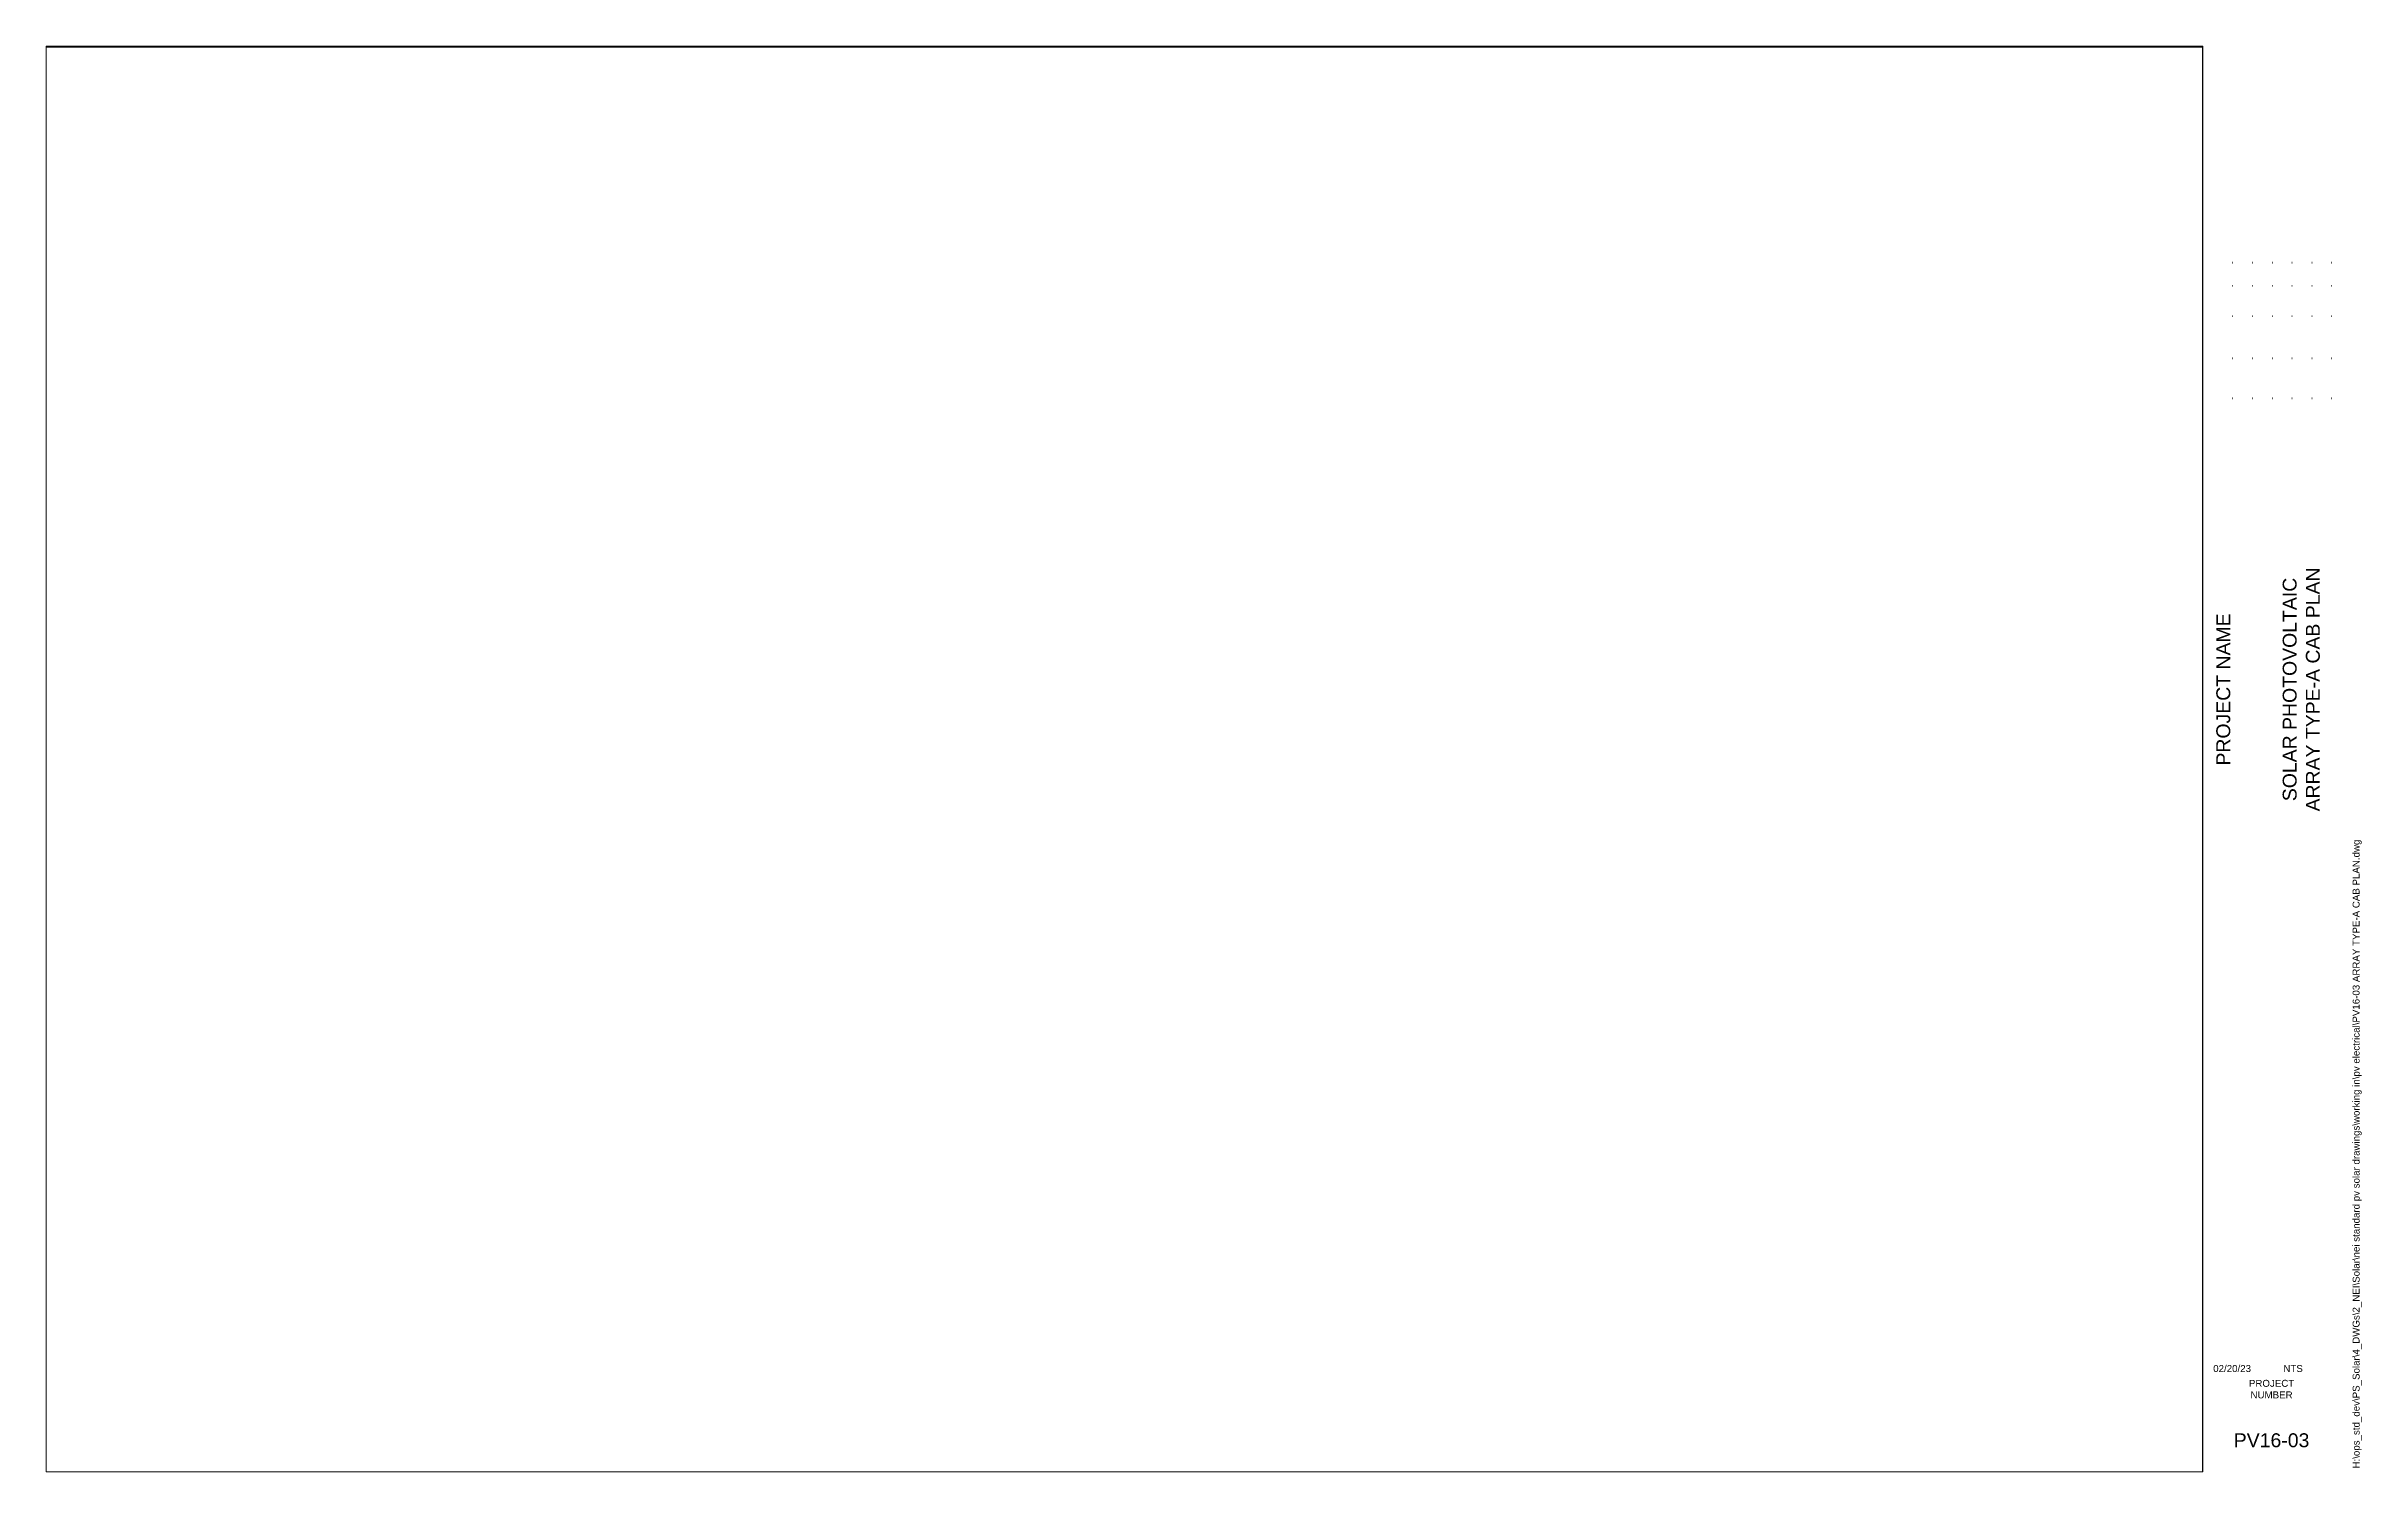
# Paper-space layout 'PV16-03 ARRAY TYPE-A CAB PLAN 22x34' of a CAD drawing. Header units: inches. Extents: x -1.1 to 32.1, y 0 to 20.5.
# The model-space entities are those that its viewports show. They can reach past a viewport. Long polylines and large blocks are cut down to what shows.
import ezdxf
from ezdxf.enums import TextEntityAlignment as Align

# ---------------------------------------------------------------- set-up
doc = ezdxf.new("R2010")
doc.units = ezdxf.units.IN
doc.header["$MEASUREMENT"] = 0
doc.layers.add('G-ANNO-TTBL', color=1, linetype='Continuous')
doc.styles.add('NEI-A', font='arial.ttf')

msp = doc.modelspace()

# ---------------------------------------------------------------- linework, layer by layer
at = {"layer": 'Defpoints', "color": 5}
msp.add_lwpolyline([(0, 20.5), (31, 20.5), (31, 0), (0, 0)], close=True, dxfattribs=at)

psp = doc.layouts.new('PV16-03 ARRAY TYPE-A CAB PLAN 22x34')

# ---------------------------------------------------------------- texts
at = {"insert": (32.018, 0.051), "char_height": 0.1, "width": 11.71546, "attachment_point": 1, "rotation": 90, "style": 'NEI-A'}
psp.add_mtext('H:\\\\ops_std_dev\\\\PS_Solar\\\\4_DWGs\\\\2_NEI\\\\Solar\\\\nei standard pv solar drawings\\\\working in\\\\pv electrical\\\\PV16-03 ARRAY TYPE-A CAB PLAN.dwg', dxfattribs=at)
at = {"layer": 'G-ANNO-TTBL', "style": 'NEI-A'}
for p in [(30.281, 17.374), (30.567, 17.374), (30.853, 17.374), (31.138, 17.374), (31.424, 17.374), (31.71, 17.374)]:
    psp.add_text('-', height=0.08, rotation=90, dxfattribs=at).set_placement(p, align=Align.MIDDLE_LEFT)
for p in [(30.281, 17.06), (30.567, 17.06), (30.853, 17.06), (31.138, 17.06), (31.424, 17.06), (31.71, 17.06), (30.281, 16.624), (30.567, 16.624), (30.853, 16.624), (31.138, 16.624), (31.424, 16.624), (31.71, 16.624), (30.281, 16.017), (30.567, 16.017), (30.853, 16.017), (31.138, 16.017), (31.424, 16.017), (31.71, 16.017), (30.281, 15.442), (30.567, 15.442), (30.853, 15.442), (31.138, 15.442), (31.424, 15.442), (31.71, 15.442)]:
    psp.add_text('-', height=0.08, rotation=90, dxfattribs=at).set_placement(p, align=Align.MIDDLE_CENTER)
at = {"layer": 'G-ANNO-TTBL', "char_height": 0.2, "attachment_point": 5, "rotation": 90, "style": 'NEI-A'}
for s, insert in [('SOLAR PHOTOVOLTAIC\\PARRAY TYPE-A CAB PLAN', (31.281, 11.255)), ('PROJECT NAME', (30.16, 11.255))]:
    psp.add_mtext_dynamic_manual_height_columns(s, width=7.8846, gutter_width=0.5, heights=[0], dxfattribs=dict(at, insert=insert))
at = {"layer": 'G-ANNO-TTBL', "style": 'NEI-A'}
for s, width, insert, char_height, attachment_point in [('02/20/23', 0.85482, (30.014, 1.488), 0.1, 4), ('NTS', 0.85482, (31.023, 1.488), 0.1, 4), ('PROJECT NUMBER', 0.85482, (30.853, 1.192), 0.1, 5), ('PV16-03', 1.7218, (30.853, 0.456), 0.2, 5)]:
    psp.add_mtext_dynamic_manual_height_columns(s, width=width, gutter_width=0.5, heights=[0], dxfattribs=dict(at, insert=insert, char_height=char_height, attachment_point=attachment_point))

# ---------------------------------------------------------------- viewports
at = {"layer": 'Defpoints'}
psp.add_viewport(center=(14.363, 10.255), size=(31, 20.5), view_center_point=(15.505, 10.256), view_height=20.5, dxfattribs=at)

doc.saveas('drawing.dxf')
